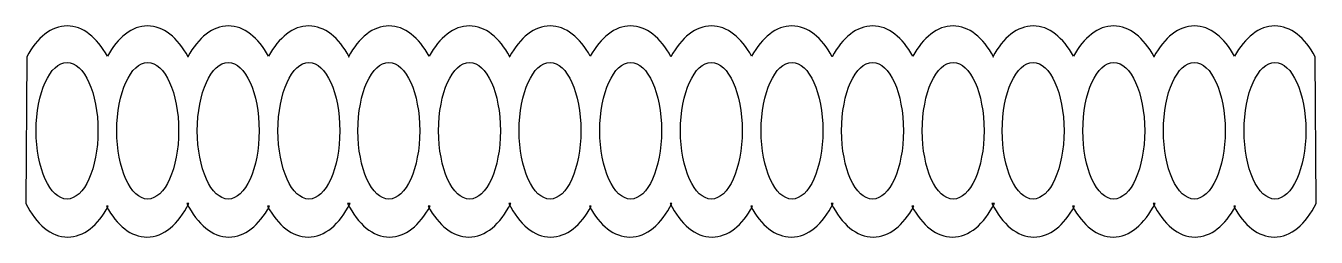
# Model space of a CAD drawing. Header units: centimetres. Extents: x -9.8 to 8.7, y 1.1 to 4.2.
import ezdxf

# ---------------------------------------------------------------- set-up
doc = ezdxf.new("R2010")
doc.units = ezdxf.units.CM
doc.header["$MEASUREMENT"] = 0
doc.layers.add('Camada 1', color=7, linetype='Continuous')

msp = doc.modelspace()

# ---------------------------------------------------------------- linework, layer by layer
at = {"layer": 'Camada 1'}
for points, knots in [([(8.71835, 1.61929), (8.56804, 1.32132), (8.35336, 1.13486), (8.11502, 1.13486), (8.11502, 1.13486), (7.88774, 1.13486), (7.68203, 1.30435), (7.5331, 1.57841), (7.5331, 1.57841), (7.5331, 1.57841), (7.559, 1.57841), (7.559, 1.57841), (7.559, 1.57841), (7.41007, 1.30438), (7.20435, 1.13486), (6.97708, 1.13486), (6.97708, 1.13486), (6.73874, 1.13486), (6.52406, 1.32131), (6.37375, 1.61929), (6.37375, 1.61929), (6.37375, 1.61929), (6.40195, 1.61929), (6.40195, 1.61929), (6.40195, 1.61929), (6.25164, 1.32132), (6.03696, 1.13486), (5.79862, 1.13486), (5.79862, 1.13486), (5.57134, 1.13486), (5.36563, 1.30435), (5.2167, 1.57841), (5.2167, 1.57841), (5.2167, 1.57841), (5.2426, 1.57841), (5.2426, 1.57841), (5.2426, 1.57841), (5.09367, 1.30438), (4.88795, 1.13486), (4.66068, 1.13486), (4.66068, 1.13486), (4.42234, 1.13486), (4.20766, 1.32131), (4.05735, 1.61929), (4.05735, 1.61929), (4.05735, 1.61929), (4.09346, 1.61929), (4.09346, 1.61929), (4.09346, 1.61929), (3.94315, 1.32132), (3.72847, 1.13486), (3.49013, 1.13486), (3.49013, 1.13486), (3.26285, 1.13486), (3.05714, 1.30435), (2.90821, 1.57841), (2.90821, 1.57841), (2.90821, 1.57841), (2.93411, 1.57841), (2.93411, 1.57841), (2.93411, 1.57841), (2.78518, 1.30438), (2.57946, 1.13486), (2.35219, 1.13486), (2.35219, 1.13486), (2.11385, 1.13486), (1.89917, 1.32131), (1.74886, 1.61929), (1.74886, 1.61929), (1.74886, 1.61929), (1.77706, 1.61929), (1.77706, 1.61929), (1.77706, 1.61929), (1.62675, 1.32132), (1.41207, 1.13486), (1.17373, 1.13486), (1.17373, 1.13486), (0.94645, 1.13486), (0.74074, 1.30435), (0.59181, 1.57841), (0.59181, 1.57841), (0.59181, 1.57841), (0.61771, 1.57841), (0.61771, 1.57841), (0.61771, 1.57841), (0.46878, 1.30438), (0.26306, 1.13486), (0.03579, 1.13486), (0.03579, 1.13486), (-0.20255, 1.13486), (-0.41723, 1.32131), (-0.56754, 1.61929), (-0.56754, 1.61929), (-0.56754, 1.61929), (-0.54164, 1.61929), (-0.54164, 1.61929), (-0.54164, 1.61929), (-0.69195, 1.32132), (-0.90663, 1.13486), (-1.14497, 1.13486), (-1.14497, 1.13486), (-1.37225, 1.13486), (-1.57796, 1.30435), (-1.72689, 1.57841), (-1.72689, 1.57841), (-1.72689, 1.57841), (-1.70099, 1.57841), (-1.70099, 1.57841), (-1.70099, 1.57841), (-1.84992, 1.30438), (-2.05564, 1.13486), (-2.28291, 1.13486), (-2.28291, 1.13486), (-2.52125, 1.13486), (-2.73593, 1.32131), (-2.88624, 1.61929), (-2.88624, 1.61929), (-2.88624, 1.61929), (-2.85804, 1.61929), (-2.85804, 1.61929), (-2.85804, 1.61929), (-3.00835, 1.32132), (-3.22303, 1.13486), (-3.46137, 1.13486), (-3.46137, 1.13486), (-3.68865, 1.13486), (-3.89436, 1.30435), (-4.04329, 1.57841), (-4.04329, 1.57841), (-4.04329, 1.57841), (-4.01739, 1.57841), (-4.01739, 1.57841), (-4.01739, 1.57841), (-4.16632, 1.30438), (-4.37204, 1.13486), (-4.59931, 1.13486), (-4.59931, 1.13486), (-4.83765, 1.13486), (-5.05233, 1.32131), (-5.20264, 1.61929), (-5.20264, 1.61929), (-5.20264, 1.61929), (-5.16653, 1.61929), (-5.16653, 1.61929), (-5.16653, 1.61929), (-5.31684, 1.32132), (-5.53152, 1.13486), (-5.76986, 1.13486), (-5.76986, 1.13486), (-5.99714, 1.13486), (-6.20285, 1.30435), (-6.35178, 1.57841), (-6.35178, 1.57841), (-6.35178, 1.57841), (-6.32588, 1.57841), (-6.32588, 1.57841), (-6.32588, 1.57841), (-6.47481, 1.30438), (-6.68053, 1.13486), (-6.9078, 1.13486), (-6.9078, 1.13486), (-7.14614, 1.13486), (-7.36082, 1.32131), (-7.51113, 1.61929), (-7.51113, 1.61929), (-7.51113, 1.61929), (-7.48293, 1.61929), (-7.48293, 1.61929), (-7.48293, 1.61929), (-7.63324, 1.32132), (-7.84792, 1.13486), (-8.08626, 1.13486), (-8.08626, 1.13486), (-8.31354, 1.13486), (-8.51925, 1.30435), (-8.66818, 1.57841), (-8.66818, 1.57841), (-8.66818, 1.57841), (-8.64228, 1.57841), (-8.64228, 1.57841), (-8.64228, 1.57841), (-8.79121, 1.30438), (-8.99693, 1.13486), (-9.2242, 1.13486), (-9.2242, 1.13486), (-9.46254, 1.13486), (-9.67722, 1.32131), (-9.82753, 1.61929), (-9.82753, 1.61929), (-9.82753, 1.61929), (-9.81457, 3.71987), (-9.81457, 3.71987), (-9.81457, 3.71987), (-9.66566, 3.9939), (-9.45992, 4.16339), (-9.23265, 4.16339), (-9.23265, 4.16339), (-9.00767, 4.16339), (-8.80379, 3.99728), (-8.65522, 3.72807), (-8.65522, 3.72807), (-8.50666, 3.99728), (-8.30277, 4.16339), (-8.07779, 4.16339), (-8.07779, 4.16339), (-7.85054, 4.16339), (-7.6448, 3.9939), (-7.49587, 3.71987), (-7.49587, 3.71987), (-7.49587, 3.71987), (-7.49817, 3.71987), (-7.49817, 3.71987), (-7.49817, 3.71987), (-7.34926, 3.9939), (-7.14352, 4.16339), (-6.91625, 4.16339), (-6.91625, 4.16339), (-6.69127, 4.16339), (-6.48739, 3.99728), (-6.33882, 3.72807), (-6.33882, 3.72807), (-6.19026, 3.99728), (-5.98637, 4.16339), (-5.76139, 4.16339), (-5.76139, 4.16339), (-5.53414, 4.16339), (-5.3284, 3.9939), (-5.17947, 3.71987), (-5.17947, 3.71987), (-5.17947, 3.71987), (-5.18968, 3.71987), (-5.18968, 3.71987), (-5.18968, 3.71987), (-5.04077, 3.9939), (-4.83501, 4.16339), (-4.60776, 4.16339), (-4.60776, 4.16339), (-4.38278, 4.16339), (-4.1789, 3.99728), (-4.03036, 3.72807), (-4.03036, 3.72807), (-3.8818, 3.99728), (-3.67791, 4.16339), (-3.45293, 4.16339), (-3.45293, 4.16339), (-3.22565, 4.16339), (-3.01994, 3.9939), (-2.87101, 3.71987), (-2.87101, 3.71987), (-2.87101, 3.71987), (-2.87334, 3.71987), (-2.87334, 3.71987), (-2.87334, 3.71987), (-2.72441, 3.9939), (-2.51869, 4.16339), (-2.29142, 4.16339), (-2.29142, 4.16339), (-2.06644, 4.16339), (-1.86256, 3.99728), (-1.71399, 3.72807), (-1.71399, 3.72807), (-1.56545, 3.99728), (-1.36156, 4.16339), (-1.13659, 4.16339), (-1.13659, 4.16339), (-0.90934, 4.16339), (-0.7036, 3.9939), (-0.55469, 3.71987), (-0.55469, 3.71987), (-0.40576, 3.9939), (-0.20004, 4.16339), (0.02723, 4.16339), (0.02723, 4.16339), (0.25221, 4.16339), (0.45609, 3.99728), (0.60466, 3.72807), (0.60466, 3.72807), (0.7532, 3.99728), (0.95709, 4.16339), (1.18206, 4.16339), (1.18206, 4.16339), (1.40931, 4.16339), (1.61505, 3.9939), (1.76396, 3.71987), (1.76396, 3.71987), (1.76396, 3.71987), (1.76169, 3.71987), (1.76169, 3.71987), (1.76169, 3.71987), (1.9106, 3.9939), (2.11634, 4.16339), (2.34359, 4.16339), (2.34359, 4.16339), (2.56857, 4.16339), (2.77245, 3.99728), (2.92099, 3.72807), (2.92099, 3.72807), (3.06955, 3.99728), (3.27344, 4.16339), (3.49842, 4.16339), (3.49842, 4.16339), (3.7257, 4.16339), (3.93141, 3.9939), (4.08034, 3.71987), (4.08034, 3.71987), (4.08034, 3.71987), (4.0701, 3.71987), (4.0701, 3.71987), (4.0701, 3.71987), (4.21903, 3.9939), (4.42475, 4.16339), (4.65202, 4.16339), (4.65202, 4.16339), (4.877, 4.16339), (5.08088, 3.99728), (5.22942, 3.72807), (5.22942, 3.72807), (5.37798, 3.99728), (5.58187, 4.16339), (5.80685, 4.16339), (5.80685, 4.16339), (6.0341, 4.16339), (6.23984, 3.9939), (6.38875, 3.71987), (6.38875, 3.71987), (6.38875, 3.71987), (6.38645, 3.71987), (6.38645, 3.71987), (6.38645, 3.71987), (6.53538, 3.9939), (6.7411, 4.16339), (6.96837, 4.16339), (6.96837, 4.16339), (7.19335, 4.16339), (7.39723, 3.99728), (7.54577, 3.72807), (7.54577, 3.72807), (7.69433, 3.99728), (7.89822, 4.16339), (8.1232, 4.16339), (8.1232, 4.16339), (8.35045, 4.16339), (8.55619, 3.9939), (8.7051, 3.71987), (8.7051, 3.71987), (8.7051, 3.71987), (8.71835, 1.61929), (8.71835, 1.61929)], [0, 0, 0, 0, 0.01136364, 0.01136364, 0.01136364, 0.01136364, 0.02272727, 0.02272727, 0.02272727, 0.02272727, 0.03409091, 0.03409091, 0.03409091, 0.03409091, 0.04545455, 0.04545455, 0.04545455, 0.04545455, 0.05681818, 0.05681818, 0.05681818, 0.05681818, 0.06818182, 0.06818182, 0.06818182, 0.06818182, 0.07954545, 0.07954545, 0.07954545, 0.07954545, 0.09090909, 0.09090909, 0.09090909, 0.09090909, 0.10227273, 0.10227273, 0.10227273, 0.10227273, 0.11363636, 0.11363636, 0.11363636, 0.11363636, 0.125, 0.125, 0.125, 0.125, 0.13636364, 0.13636364, 0.13636364, 0.13636364, 0.14772727, 0.14772727, 0.14772727, 0.14772727, 0.15909091, 0.15909091, 0.15909091, 0.15909091, 0.17045455, 0.17045455, 0.17045455, 0.17045455, 0.18181818, 0.18181818, 0.18181818, 0.18181818, 0.19318182, 0.19318182, 0.19318182, 0.19318182, 0.20454545, 0.20454545, 0.20454545, 0.20454545, 0.21590909, 0.21590909, 0.21590909, 0.21590909, 0.22727273, 0.22727273, 0.22727273, 0.22727273, 0.23863636, 0.23863636, 0.23863636, 0.23863636, 0.25, 0.25, 0.25, 0.25, 0.26136364, 0.26136364, 0.26136364, 0.26136364, 0.27272727, 0.27272727, 0.27272727, 0.27272727, 0.28409091, 0.28409091, 0.28409091, 0.28409091, 0.29545455, 0.29545455, 0.29545455, 0.29545455, 0.30681818, 0.30681818, 0.30681818, 0.30681818, 0.31818182, 0.31818182, 0.31818182, 0.31818182, 0.32954545, 0.32954545, 0.32954545, 0.32954545, 0.34090909, 0.34090909, 0.34090909, 0.34090909, 0.35227273, 0.35227273, 0.35227273, 0.35227273, 0.36363636, 0.36363636, 0.36363636, 0.36363636, 0.375, 0.375, 0.375, 0.375, 0.38636364, 0.38636364, 0.38636364, 0.38636364, 0.39772727, 0.39772727, 0.39772727, 0.39772727, 0.40909091, 0.40909091, 0.40909091, 0.40909091, 0.42045455, 0.42045455, 0.42045455, 0.42045455, 0.43181818, 0.43181818, 0.43181818, 0.43181818, 0.44318182, 0.44318182, 0.44318182, 0.44318182, 0.45454545, 0.45454545, 0.45454545, 0.45454545, 0.46590909, 0.46590909, 0.46590909, 0.46590909, 0.47727273, 0.47727273, 0.47727273, 0.47727273, 0.48863636, 0.48863636, 0.48863636, 0.48863636, 0.5, 0.5, 0.5, 0.5, 0.51136364, 0.51136364, 0.51136364, 0.51136364, 0.52272727, 0.52272727, 0.52272727, 0.52272727, 0.53409091, 0.53409091, 0.53409091, 0.53409091, 0.54545455, 0.54545455, 0.54545455, 0.54545455, 0.55681818, 0.55681818, 0.55681818, 0.55681818, 0.56818182, 0.56818182, 0.56818182, 0.56818182, 0.57954545, 0.57954545, 0.57954545, 0.57954545, 0.59090909, 0.59090909, 0.59090909, 0.59090909, 0.60227273, 0.60227273, 0.60227273, 0.60227273, 0.61363636, 0.61363636, 0.61363636, 0.61363636, 0.625, 0.625, 0.625, 0.625, 0.63636364, 0.63636364, 0.63636364, 0.63636364, 0.64772727, 0.64772727, 0.64772727, 0.64772727, 0.65909091, 0.65909091, 0.65909091, 0.65909091, 0.67045455, 0.67045455, 0.67045455, 0.67045455, 0.68181818, 0.68181818, 0.68181818, 0.68181818, 0.69318182, 0.69318182, 0.69318182, 0.69318182, 0.70454545, 0.70454545, 0.70454545, 0.70454545, 0.71590909, 0.71590909, 0.71590909, 0.71590909, 0.72727273, 0.72727273, 0.72727273, 0.72727273, 0.73863636, 0.73863636, 0.73863636, 0.73863636, 0.75, 0.75, 0.75, 0.75, 0.76136364, 0.76136364, 0.76136364, 0.76136364, 0.77272727, 0.77272727, 0.77272727, 0.77272727, 0.78409091, 0.78409091, 0.78409091, 0.78409091, 0.79545455, 0.79545455, 0.79545455, 0.79545455, 0.80681818, 0.80681818, 0.80681818, 0.80681818, 0.81818182, 0.81818182, 0.81818182, 0.81818182, 0.82954545, 0.82954545, 0.82954545, 0.82954545, 0.84090909, 0.84090909, 0.84090909, 0.84090909, 0.85227273, 0.85227273, 0.85227273, 0.85227273, 0.86363636, 0.86363636, 0.86363636, 0.86363636, 0.875, 0.875, 0.875, 0.875, 0.88636364, 0.88636364, 0.88636364, 0.88636364, 0.89772727, 0.89772727, 0.89772727, 0.89772727, 0.90909091, 0.90909091, 0.90909091, 0.90909091, 0.92045455, 0.92045455, 0.92045455, 0.92045455, 0.93181818, 0.93181818, 0.93181818, 0.93181818, 0.94318182, 0.94318182, 0.94318182, 0.94318182, 0.95454545, 0.95454545, 0.95454545, 0.95454545, 0.96590909, 0.96590909, 0.96590909, 0.96590909, 0.97727273, 0.97727273, 0.97727273, 0.97727273, 1, 1, 1, 1]), ([(-9.23469, 3.63959), (-9.48012, 3.63959), (-9.67908, 3.20112), (-9.67908, 2.66026), (-9.67908, 2.66026), (-9.67908, 2.1194), (-9.48011, 1.6809), (-9.23469, 1.6809), (-9.23469, 1.6809), (-8.98927, 1.6809), (-8.7903, 2.11937), (-8.7903, 2.66026), (-8.7903, 2.66026), (-8.7903, 3.20115), (-8.98923, 3.63959), (-9.23469, 3.63959)], [0, 0, 0, 0, 0.2, 0.2, 0.2, 0.2, 0.4, 0.4, 0.4, 0.4, 0.6, 0.6, 0.6, 0.6, 1, 1, 1, 1]), ([(-8.51973, 2.66027), (-8.51973, 2.11941), (-8.32076, 1.68091), (-8.07534, 1.68091), (-8.07534, 1.68091), (-7.82992, 1.68091), (-7.63095, 2.11938), (-7.63095, 2.66027), (-7.63095, 2.66027), (-7.63095, 3.20116), (-7.82992, 3.6396), (-8.07534, 3.6396), (-8.07534, 3.6396), (-8.32076, 3.6396), (-8.51973, 3.20115), (-8.51973, 2.66027)], [0, 0, 0, 0, 0.2, 0.2, 0.2, 0.2, 0.4, 0.4, 0.4, 0.4, 0.6, 0.6, 0.6, 0.6, 1, 1, 1, 1]), ([(-6.91831, 3.63959), (-7.16374, 3.63959), (-7.3627, 3.20112), (-7.3627, 2.66026), (-7.3627, 2.66026), (-7.3627, 2.1194), (-7.16373, 1.6809), (-6.91831, 1.6809), (-6.91831, 1.6809), (-6.67289, 1.6809), (-6.47392, 2.11937), (-6.47392, 2.66026), (-6.47392, 2.66026), (-6.47392, 3.20115), (-6.67288, 3.63959), (-6.91831, 3.63959)], [0, 0, 0, 0, 0.2, 0.2, 0.2, 0.2, 0.4, 0.4, 0.4, 0.4, 0.6, 0.6, 0.6, 0.6, 1, 1, 1, 1]), ([(-6.20335, 2.66027), (-6.20335, 2.11941), (-6.00438, 1.68091), (-5.75896, 1.68091), (-5.75896, 1.68091), (-5.51354, 1.68091), (-5.31457, 2.11938), (-5.31457, 2.66027), (-5.31457, 2.66027), (-5.31457, 3.20116), (-5.51354, 3.6396), (-5.75896, 3.6396), (-5.75896, 3.6396), (-6.00438, 3.6396), (-6.20335, 3.20115), (-6.20335, 2.66027)], [0, 0, 0, 0, 0.2, 0.2, 0.2, 0.2, 0.4, 0.4, 0.4, 0.4, 0.6, 0.6, 0.6, 0.6, 1, 1, 1, 1]), ([(-4.60985, 3.63959), (-4.85528, 3.63959), (-5.05424, 3.20112), (-5.05424, 2.66026), (-5.05424, 2.66026), (-5.05424, 2.1194), (-4.85527, 1.6809), (-4.60985, 1.6809), (-4.60985, 1.6809), (-4.36443, 1.6809), (-4.16546, 2.11937), (-4.16546, 2.66026), (-4.16546, 2.66026), (-4.16546, 3.20115), (-4.36442, 3.63959), (-4.60985, 3.63959)], [0, 0, 0, 0, 0.2, 0.2, 0.2, 0.2, 0.4, 0.4, 0.4, 0.4, 0.6, 0.6, 0.6, 0.6, 1, 1, 1, 1]), ([(-3.89489, 2.66027), (-3.89489, 2.11941), (-3.69592, 1.68091), (-3.4505, 1.68091), (-3.4505, 1.68091), (-3.20508, 1.68091), (-3.00611, 2.11938), (-3.00611, 2.66027), (-3.00611, 2.66027), (-3.00611, 3.20116), (-3.20508, 3.6396), (-3.4505, 3.6396), (-3.4505, 3.6396), (-3.69592, 3.6396), (-3.89489, 3.20115), (-3.89489, 2.66027)], [0, 0, 0, 0, 0.2, 0.2, 0.2, 0.2, 0.4, 0.4, 0.4, 0.4, 0.6, 0.6, 0.6, 0.6, 1, 1, 1, 1]), ([(-2.29347, 3.63959), (-2.5389, 3.63959), (-2.73786, 3.20112), (-2.73786, 2.66026), (-2.73786, 2.66026), (-2.73786, 2.1194), (-2.53889, 1.6809), (-2.29347, 1.6809), (-2.29347, 1.6809), (-2.04805, 1.6809), (-1.84908, 2.11937), (-1.84908, 2.66026), (-1.84908, 2.66026), (-1.84908, 3.20115), (-2.04805, 3.63959), (-2.29347, 3.63959)], [0, 0, 0, 0, 0.2, 0.2, 0.2, 0.2, 0.4, 0.4, 0.4, 0.4, 0.6, 0.6, 0.6, 0.6, 1, 1, 1, 1]), ([(-1.57854, 2.66027), (-1.57854, 2.11941), (-1.37957, 1.68091), (-1.13415, 1.68091), (-1.13415, 1.68091), (-0.88873, 1.68091), (-0.68976, 2.11938), (-0.68976, 2.66027), (-0.68976, 2.66027), (-0.68976, 3.20116), (-0.88873, 3.6396), (-1.13415, 3.6396), (-1.13415, 3.6396), (-1.37957, 3.6396), (-1.57854, 3.20115), (-1.57854, 2.66027)], [0, 0, 0, 0, 0.2, 0.2, 0.2, 0.2, 0.4, 0.4, 0.4, 0.4, 0.6, 0.6, 0.6, 0.6, 1, 1, 1, 1]), ([(0.0252, 3.63959), (-0.22023, 3.63959), (-0.41919, 3.20112), (-0.41919, 2.66026), (-0.41919, 2.66026), (-0.41919, 2.1194), (-0.22022, 1.6809), (0.0252, 1.6809), (0.0252, 1.6809), (0.27062, 1.6809), (0.46959, 2.11937), (0.46959, 2.66026), (0.46959, 2.66026), (0.46959, 3.20115), (0.27063, 3.63959), (0.0252, 3.63959)], [0, 0, 0, 0, 0.2, 0.2, 0.2, 0.2, 0.4, 0.4, 0.4, 0.4, 0.6, 0.6, 0.6, 0.6, 1, 1, 1, 1]), ([(0.74013, 2.66027), (0.74013, 2.11941), (0.9391, 1.68091), (1.18452, 1.68091), (1.18452, 1.68091), (1.42994, 1.68091), (1.62891, 2.11938), (1.62891, 2.66027), (1.62891, 2.66027), (1.62891, 3.20116), (1.42994, 3.6396), (1.18452, 3.6396), (1.18452, 3.6396), (0.9391, 3.6396), (0.74013, 3.20115), (0.74013, 2.66027)], [0, 0, 0, 0, 0.2, 0.2, 0.2, 0.2, 0.4, 0.4, 0.4, 0.4, 0.6, 0.6, 0.6, 0.6, 1, 1, 1, 1]), ([(2.34158, 3.63959), (2.09615, 3.63959), (1.89719, 3.20112), (1.89719, 2.66026), (1.89719, 2.66026), (1.89719, 2.1194), (2.09616, 1.6809), (2.34158, 1.6809), (2.34158, 1.6809), (2.587, 1.6809), (2.78597, 2.11937), (2.78597, 2.66026), (2.78597, 2.66026), (2.78597, 3.20115), (2.587, 3.63959), (2.34158, 3.63959)], [0, 0, 0, 0, 0.2, 0.2, 0.2, 0.2, 0.4, 0.4, 0.4, 0.4, 0.6, 0.6, 0.6, 0.6, 1, 1, 1, 1]), ([(3.05651, 2.66027), (3.05651, 2.11941), (3.25548, 1.68091), (3.5009, 1.68091), (3.5009, 1.68091), (3.74632, 1.68091), (3.94529, 2.11938), (3.94529, 2.66027), (3.94529, 2.66027), (3.94529, 3.20116), (3.74632, 3.6396), (3.5009, 3.6396), (3.5009, 3.6396), (3.25548, 3.6396), (3.05651, 3.20115), (3.05651, 2.66027)], [0, 0, 0, 0, 0.2, 0.2, 0.2, 0.2, 0.4, 0.4, 0.4, 0.4, 0.6, 0.6, 0.6, 0.6, 1, 1, 1, 1]), ([(4.65004, 3.63959), (4.40461, 3.63959), (4.20565, 3.20112), (4.20565, 2.66026), (4.20565, 2.66026), (4.20565, 2.1194), (4.40462, 1.6809), (4.65004, 1.6809), (4.65004, 1.6809), (4.89546, 1.6809), (5.09443, 2.11937), (5.09443, 2.66026), (5.09443, 2.66026), (5.09443, 3.20115), (4.89547, 3.63959), (4.65004, 3.63959)], [0, 0, 0, 0, 0.2, 0.2, 0.2, 0.2, 0.4, 0.4, 0.4, 0.4, 0.6, 0.6, 0.6, 0.6, 1, 1, 1, 1]), ([(5.36497, 2.66027), (5.36497, 2.11941), (5.56394, 1.68091), (5.80936, 1.68091), (5.80936, 1.68091), (6.05478, 1.68091), (6.25375, 2.11938), (6.25375, 2.66027), (6.25375, 2.66027), (6.25375, 3.20116), (6.05478, 3.6396), (5.80936, 3.6396), (5.80936, 3.6396), (5.56394, 3.6396), (5.36497, 3.20115), (5.36497, 2.66027)], [0, 0, 0, 0, 0.2, 0.2, 0.2, 0.2, 0.4, 0.4, 0.4, 0.4, 0.6, 0.6, 0.6, 0.6, 1, 1, 1, 1]), ([(6.96639, 3.63959), (6.72096, 3.63959), (6.522, 3.20112), (6.522, 2.66026), (6.522, 2.66026), (6.522, 2.1194), (6.72097, 1.6809), (6.96639, 1.6809), (6.96639, 1.6809), (7.21181, 1.6809), (7.41078, 2.11937), (7.41078, 2.66026), (7.41078, 2.66026), (7.41078, 3.20115), (7.21184, 3.63959), (6.96639, 3.63959)], [0, 0, 0, 0, 0.2, 0.2, 0.2, 0.2, 0.4, 0.4, 0.4, 0.4, 0.6, 0.6, 0.6, 0.6, 1, 1, 1, 1]), ([(7.68134, 2.66027), (7.68134, 2.11941), (7.88031, 1.68091), (8.12573, 1.68091), (8.12573, 1.68091), (8.37115, 1.68091), (8.57012, 2.11938), (8.57012, 2.66027), (8.57012, 2.66027), (8.57012, 3.20116), (8.37115, 3.6396), (8.12573, 3.6396), (8.12573, 3.6396), (7.88031, 3.6396), (7.68134, 3.20115), (7.68134, 2.66027)], [0, 0, 0, 0, 0.2, 0.2, 0.2, 0.2, 0.4, 0.4, 0.4, 0.4, 0.6, 0.6, 0.6, 0.6, 1, 1, 1, 1])]:
    msp.add_open_spline(points, degree=3, knots=knots, dxfattribs=at)

doc.saveas('drawing.dxf')
